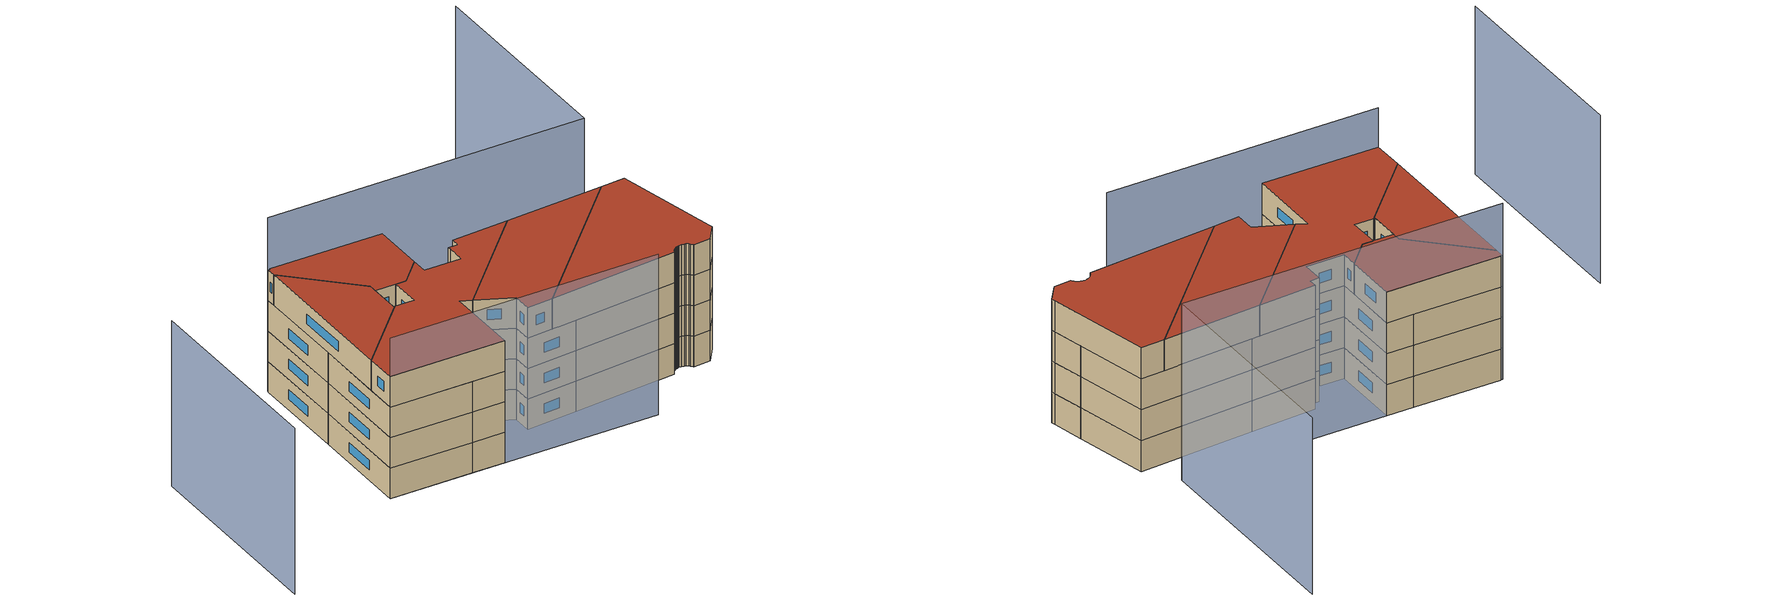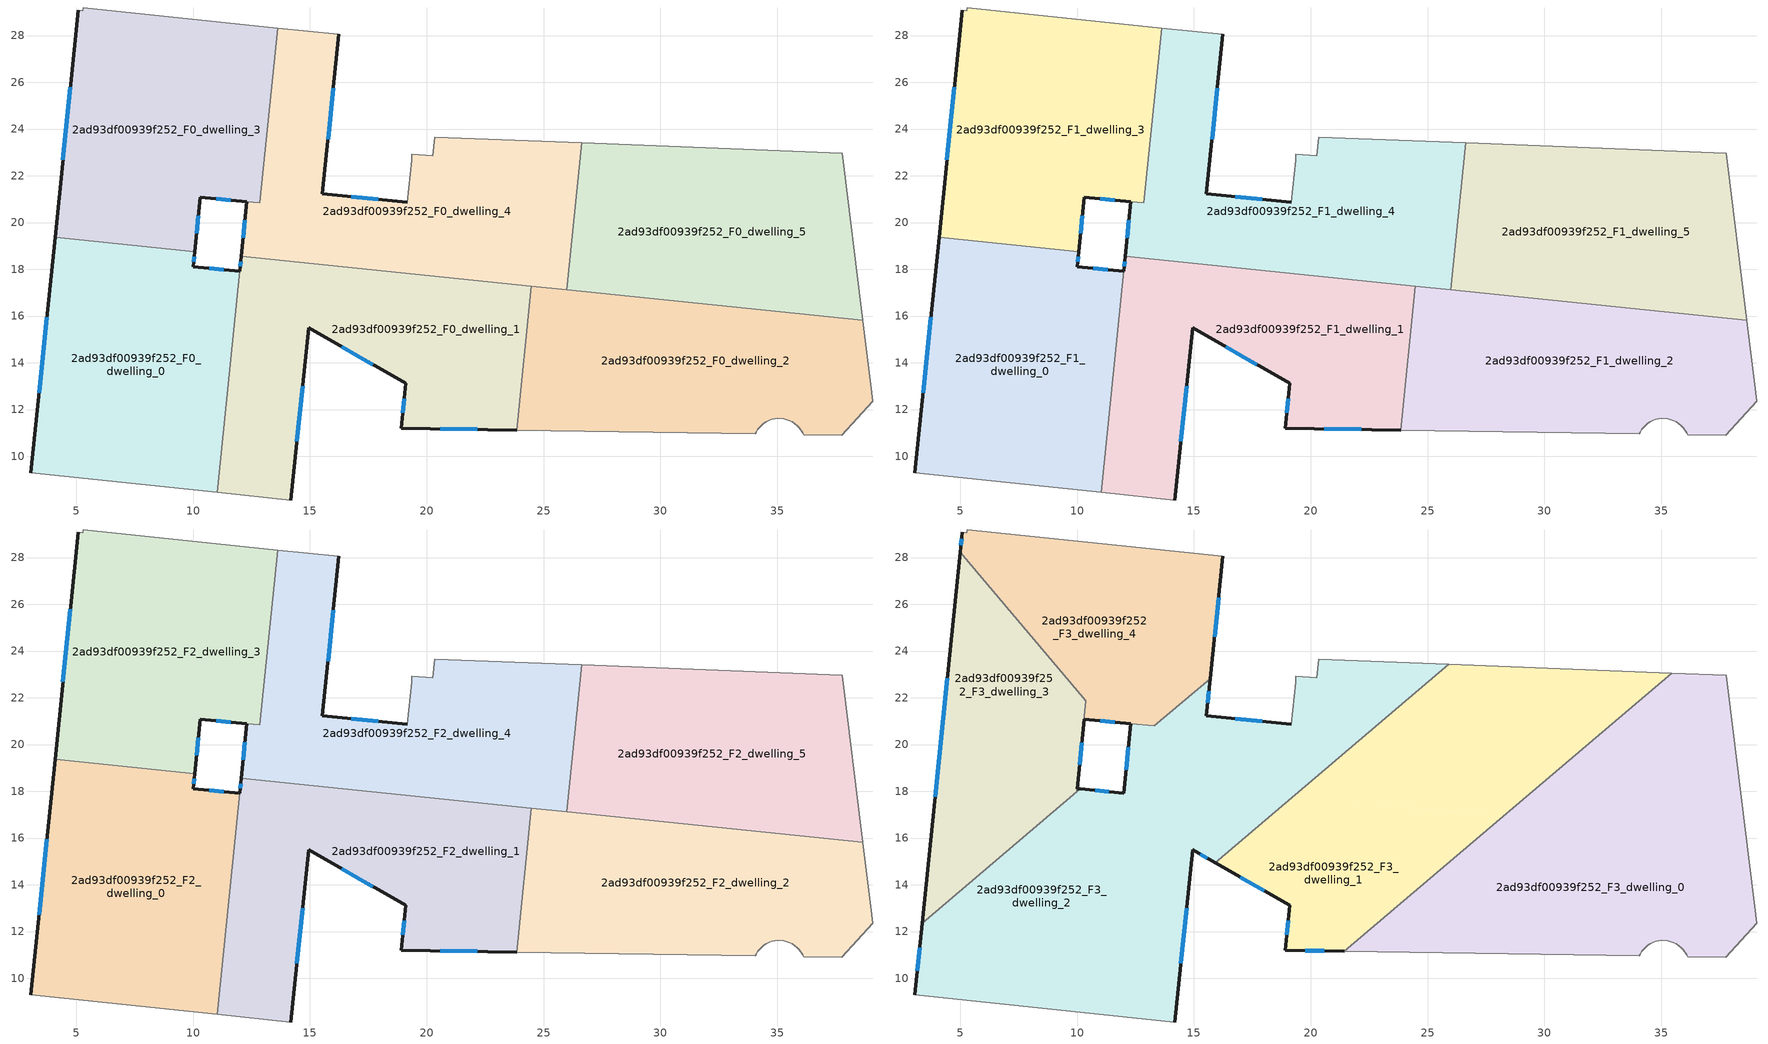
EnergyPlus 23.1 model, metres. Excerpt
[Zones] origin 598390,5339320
2ad93df00939f252_F0_dwelling_0
 floor ground (EU_floor_Construction): 12.06,18.55 11.03,8.46 3.06,9.29 4.1,19.37 10.07,18.75 10.01,18.12 11.99,17.91 z0
 wall outside (EU_wall_Construction): 12.06,18.55 11.99,17.91 10.01,18.12 10.07,18.75 / 4.1,19.37 3.06,9.29 z0:3
 wall to 2ad93df00939f252_F0_dwelling_1 (EU_wall_Construction): 11.03,8.46 12.07,18.55 z0:3
 wall adiabatic (EU_wall_Construction): 3.06,9.29 11.03,8.46 z0:3
 wall to 2ad93df00939f252_F0_dwelling_3 (EU_wall_Construction): 10.07,18.75 4.1,19.37 z0:3
 window (EU_Window_Construction): 10.03,18.33 10.05,18.54 / 11.32,17.98 10.69,18.05 / 12.04,18.33 12.02,18.13 / 3.75,15.94 3.41,12.72 z1.02:1.98
2ad93df00939f252_F0_dwelling_1
 floor ground (EU_floor_Construction): 24.48,17.27 23.84,11.12 18.9,11.2 19.1,13.12 14.95,15.49 14.18,8.13 11.03,8.46 12.07,18.55 z0
 wall outside (EU_wall_Construction): 14.18,8.13 14.95,15.49 19.1,13.12 18.9,11.2 23.84,11.12 z0:3
 wall adiabatic (EU_wall_Construction): 11.03,8.46 14.18,8.13 z0:3
 wall to 2ad93df00939f252_F0_dwelling_2 (EU_wall_Construction): 23.84,11.12 24.48,17.27 z0:3
 wall to 2ad93df00939f252_F0_dwelling_4 (EU_wall_Construction): 24.48,17.27 12.07,18.55 z0:3
 window (EU_Window_Construction): 14.44,10.64 14.69,12.99 / 20.58,11.17 22.16,11.15 / 19.03,12.46 18.97,11.85 / 16.36,14.68 17.68,13.92 z1.02:1.98
2ad93df00939f252_F0_dwelling_2
 floor ground (EU_floor_Construction): 38.65,15.81 39.03,12.72 39.08,12.35 37.75,10.89 36.12,10.92 36.08,11.01 35.94,11.23 35.84,11.32 35.64,11.47 35.52,11.53 35.28,11.61 35.02,11.62 34.9,11.61 34.77,11.58 34.65,11.54 34.53,11.48 34.42,11.41 34.32,11.33 34.24,11.24 34.16,11.15 34.09,11.04 34.05,10.96 23.84,11.12 24.48,17.27 z0
 wall adiabatic (EU_wall_Construction): 23.84,11.12 34.05,10.96 34.09,11.04 34.16,11.15 34.24,11.24 34.32,11.33 34.42,11.41 34.53,11.48 34.65,11.54 34.77,11.58 34.9,11.61 35.02,11.62 35.28,11.61 35.52,11.53 35.64,11.47 35.84,11.32 35.94,11.23 36.08,11.01 36.12,10.92 37.75,10.89 39.08,12.35 39.03,12.72 38.65,15.81 25.98,17.12 z0:3
 wall to 2ad93df00939f252_F0_dwelling_4 (EU_wall_Construction): 25.98,17.12 24.48,17.27 z0:3
2ad93df00939f252_F0_dwelling_3
 floor ground (EU_floor_Construction): 13.63,28.32 12.86,20.84 10.31,21.09 10.07,18.75 4.1,19.37 5.09,29.09 5.27,29.07 5.3,29.18 z0
 wall outside (EU_wall_Construction): 10.07,18.75 10.31,21.09 12.3,20.9 / 5.09,29.09 4.1,19.37 z0:3
 wall adiabatic (EU_wall_Construction): 13.63,28.32 5.3,29.18 5.27,29.07 5.09,29.09 z0:3
 wall to 2ad93df00939f252_F0_dwelling_4 (EU_wall_Construction): 12.3,20.9 12.86,20.84 13.63,28.32 z0:3
 window (EU_Window_Construction): 10.99,21.02 11.62,20.96 / 10.15,19.55 10.23,20.3 / 4.75,25.78 4.44,22.68 z1.02:1.98
2ad93df00939f252_F0_dwelling_4
 floor ground (EU_floor_Construction): 26.63,23.41 25.98,17.12 12.06,18.55 12.3,20.9 12.86,20.84 13.63,28.32 16.24,28.05 15.54,21.24 19.16,20.87 19.35,22.66 19.35,22.93 20.26,22.86 20.33,23.66 z0
 wall outside (EU_wall_Construction): 19.16,20.87 15.54,21.24 16.24,28.05 / 12.3,20.9 12.06,18.55 z0:3
 wall adiabatic (EU_wall_Construction): 16.24,28.05 13.63,28.32 / 26.63,23.41 20.33,23.66 20.26,22.86 19.35,22.93 19.35,22.66 19.16,20.87 z0:3
 wall to 2ad93df00939f252_F0_dwelling_5 (EU_wall_Construction): 25.98,17.12 26.63,23.41 z0:3
 window (EU_Window_Construction): 15.78,23.56 16,25.74 / 17.93,20.99 16.77,21.11 / 12.22,20.1 12.14,19.35 z1.02:1.98
2ad93df00939f252_F0_dwelling_5
 floor ground (EU_floor_Construction): 37.79,22.96 38.65,15.81 25.98,17.12 26.63,23.41 z0
 wall adiabatic (EU_wall_Construction): 25.98,17.12 38.65,15.81 37.79,22.96 26.63,23.41 z0:3
2ad93df00939f252_F1_dwelling_0
 floor to 2ad93df00939f252_F0_dwelling_0 (EU_floor_Construction): 12.07,18.55 11.03,8.46 3.06,9.29 4.1,19.37 10.07,18.75 10.01,18.12 11.99,17.91 z3
 wall outside (EU_wall_Construction): 12.06,18.55 11.99,17.91 10.01,18.12 10.07,18.75 / 4.1,19.37 3.06,9.29 z3:6
 wall to 2ad93df00939f252_F1_dwelling_1 (EU_wall_Construction): 11.03,8.46 12.07,18.55 z3:6
 wall adiabatic (EU_wall_Construction): 3.06,9.29 11.03,8.46 z3:6
 wall to 2ad93df00939f252_F1_dwelling_3 (EU_wall_Construction): 10.07,18.75 4.1,19.37 z3:6
 window (EU_Window_Construction): 10.03,18.33 10.05,18.54 / 11.32,17.98 10.69,18.05 / 12.04,18.33 12.02,18.13 / 3.75,15.94 3.41,12.72 z4.02:4.98
2ad93df00939f252_F1_dwelling_1
 floor to 2ad93df00939f252_F0_dwelling_1 (EU_floor_Construction): 24.48,17.27 23.84,11.12 18.9,11.2 19.1,13.12 14.95,15.49 14.18,8.13 11.03,8.46 12.07,18.55 z3
 wall outside (EU_wall_Construction): 14.18,8.13 14.95,15.49 19.1,13.12 18.9,11.2 23.84,11.12 z3:6
 wall adiabatic (EU_wall_Construction): 11.03,8.46 14.18,8.13 z3:6
 wall to 2ad93df00939f252_F1_dwelling_2 (EU_wall_Construction): 23.84,11.12 24.48,17.27 z3:6
 wall to 2ad93df00939f252_F1_dwelling_4 (EU_wall_Construction): 24.48,17.27 12.07,18.55 z3:6
 window (EU_Window_Construction): 14.44,10.64 14.69,12.99 / 20.58,11.17 22.16,11.15 / 19.03,12.46 18.97,11.85 / 16.36,14.68 17.68,13.92 z4.02:4.98
2ad93df00939f252_F1_dwelling_2
 floor to 2ad93df00939f252_F0_dwelling_2 (EU_floor_Construction): 38.65,15.81 39.03,12.72 39.08,12.35 37.75,10.89 36.12,10.92 36.08,11.01 35.94,11.23 35.84,11.32 35.64,11.47 35.52,11.53 35.28,11.61 35.02,11.62 34.9,11.61 34.77,11.58 34.65,11.54 34.53,11.48 34.42,11.41 34.32,11.33 34.24,11.24 34.16,11.15 34.09,11.04 34.05,10.96 23.84,11.12 24.48,17.27 z3
 wall adiabatic (EU_wall_Construction): 23.84,11.12 34.05,10.96 34.09,11.04 34.16,11.15 34.24,11.24 34.32,11.33 34.42,11.41 34.53,11.48 34.65,11.54 34.77,11.58 34.9,11.61 35.02,11.62 35.28,11.61 35.52,11.53 35.64,11.47 35.84,11.32 35.94,11.23 36.08,11.01 36.12,10.92 37.75,10.89 39.08,12.35 39.03,12.72 38.65,15.81 25.98,17.12 z3:6
 wall to 2ad93df00939f252_F1_dwelling_4 (EU_wall_Construction): 25.98,17.12 24.48,17.27 z3:6
2ad93df00939f252_F1_dwelling_3
 floor to 2ad93df00939f252_F0_dwelling_3 (EU_floor_Construction): 13.63,28.32 12.86,20.84 10.31,21.09 10.07,18.75 4.1,19.37 5.09,29.09 5.27,29.07 5.3,29.18 z3
 wall outside (EU_wall_Construction): 10.07,18.75 10.31,21.09 12.3,20.9 / 5.09,29.09 4.1,19.37 z3:6
 wall adiabatic (EU_wall_Construction): 13.63,28.32 5.3,29.18 5.27,29.07 5.09,29.09 z3:6
 wall to 2ad93df00939f252_F1_dwelling_4 (EU_wall_Construction): 12.3,20.9 12.86,20.84 13.63,28.32 z3:6
 window (EU_Window_Construction): 10.99,21.02 11.62,20.96 / 10.15,19.55 10.23,20.3 / 4.75,25.78 4.44,22.68 z4.02:4.98
2ad93df00939f252_F1_dwelling_4
 floor to 2ad93df00939f252_F0_dwelling_4 (EU_floor_Construction): 26.63,23.41 25.98,17.12 12.06,18.55 12.3,20.9 12.86,20.84 13.63,28.32 16.24,28.05 15.54,21.24 19.16,20.87 19.35,22.66 19.35,22.93 20.26,22.86 20.33,23.66 z3
 wall outside (EU_wall_Construction): 19.16,20.87 15.54,21.24 16.24,28.05 / 12.3,20.9 12.06,18.55 z3:6
 wall adiabatic (EU_wall_Construction): 16.24,28.05 13.63,28.32 / 26.63,23.41 20.33,23.66 20.26,22.86 19.35,22.93 19.35,22.66 19.16,20.87 z3:6
 wall to 2ad93df00939f252_F1_dwelling_5 (EU_wall_Construction): 25.98,17.12 26.63,23.41 z3:6
 window (EU_Window_Construction): 15.78,23.56 16,25.74 / 17.93,20.99 16.77,21.11 / 12.22,20.1 12.14,19.35 z4.02:4.98
2ad93df00939f252_F1_dwelling_5
 floor to 2ad93df00939f252_F0_dwelling_5 (EU_floor_Construction): 37.79,22.96 38.65,15.81 25.98,17.12 26.63,23.41 z3
 wall adiabatic (EU_wall_Construction): 25.98,17.12 38.65,15.81 37.79,22.96 26.63,23.41 z3:6
2ad93df00939f252_F2_dwelling_0
 floor to 2ad93df00939f252_F1_dwelling_0 (EU_floor_Construction): 12.07,18.55 11.03,8.46 3.06,9.29 4.1,19.37 10.07,18.75 10.01,18.12 11.99,17.91 z6
 wall outside (EU_wall_Construction): 12.06,18.55 11.99,17.91 10.01,18.12 10.07,18.75 / 4.1,19.37 3.06,9.29 z6:9
 wall to 2ad93df00939f252_F2_dwelling_1 (EU_wall_Construction): 11.03,8.46 12.07,18.55 z6:9
 wall adiabatic (EU_wall_Construction): 3.06,9.29 11.03,8.46 z6:9
 wall to 2ad93df00939f252_F2_dwelling_3 (EU_wall_Construction): 10.07,18.75 4.1,19.37 z6:9
 window (EU_Window_Construction): 10.03,18.33 10.05,18.54 / 11.32,17.98 10.69,18.05 / 12.04,18.33 12.02,18.13 / 3.75,15.94 3.41,12.72 z7.02:7.98
2ad93df00939f252_F2_dwelling_1
 floor to 2ad93df00939f252_F1_dwelling_1 (EU_floor_Construction): 24.48,17.27 23.84,11.12 18.9,11.2 19.1,13.12 14.95,15.49 14.18,8.13 11.03,8.46 12.07,18.55 z6
 wall outside (EU_wall_Construction): 14.18,8.13 14.95,15.49 19.1,13.12 18.9,11.2 23.84,11.12 z6:9
 wall adiabatic (EU_wall_Construction): 11.03,8.46 14.18,8.13 z6:9
 wall to 2ad93df00939f252_F2_dwelling_2 (EU_wall_Construction): 23.84,11.12 24.48,17.27 z6:9
 wall to 2ad93df00939f252_F2_dwelling_4 (EU_wall_Construction): 24.48,17.27 12.07,18.55 z6:9
 window (EU_Window_Construction): 14.44,10.64 14.69,12.99 / 20.58,11.17 22.16,11.15 / 19.03,12.46 18.97,11.85 / 16.36,14.68 17.68,13.92 z7.02:7.98
2ad93df00939f252_F2_dwelling_2
 floor to 2ad93df00939f252_F1_dwelling_2 (EU_floor_Construction): 38.65,15.81 39.03,12.72 39.08,12.35 37.75,10.89 36.12,10.92 36.08,11.01 35.94,11.23 35.84,11.32 35.64,11.47 35.52,11.53 35.28,11.61 35.02,11.62 34.9,11.61 34.77,11.58 34.65,11.54 34.53,11.48 34.42,11.41 34.32,11.33 34.24,11.24 34.16,11.15 34.09,11.04 34.05,10.96 23.84,11.12 24.48,17.27 z6
 wall adiabatic (EU_wall_Construction): 23.84,11.12 34.05,10.96 34.09,11.04 34.16,11.15 34.24,11.24 34.32,11.33 34.42,11.41 34.53,11.48 34.65,11.54 34.77,11.58 34.9,11.61 35.02,11.62 35.28,11.61 35.52,11.53 35.64,11.47 35.84,11.32 35.94,11.23 36.08,11.01 36.12,10.92 37.75,10.89 39.08,12.35 39.03,12.72 38.65,15.81 25.98,17.12 z6:9
 wall to 2ad93df00939f252_F2_dwelling_4 (EU_wall_Construction): 25.98,17.12 24.48,17.27 z6:9
2ad93df00939f252_F2_dwelling_3
 floor to 2ad93df00939f252_F1_dwelling_3 (EU_floor_Construction): 13.63,28.32 12.86,20.84 10.31,21.09 10.07,18.75 4.1,19.37 5.09,29.09 5.27,29.07 5.3,29.18 z6
 wall outside (EU_wall_Construction): 10.07,18.75 10.31,21.09 12.3,20.9 / 5.09,29.09 4.1,19.37 z6:9
 wall adiabatic (EU_wall_Construction): 13.63,28.32 5.3,29.18 5.27,29.07 5.09,29.09 z6:9
 wall to 2ad93df00939f252_F2_dwelling_4 (EU_wall_Construction): 12.3,20.9 12.86,20.84 13.63,28.32 z6:9
 window (EU_Window_Construction): 10.99,21.02 11.62,20.96 / 10.15,19.55 10.23,20.3 / 4.75,25.78 4.44,22.68 z7.02:7.98
2ad93df00939f252_F2_dwelling_4
 floor to 2ad93df00939f252_F1_dwelling_4 (EU_floor_Construction): 26.63,23.41 25.98,17.12 12.06,18.55 12.3,20.9 12.86,20.84 13.63,28.32 16.24,28.05 15.54,21.24 19.16,20.87 19.35,22.66 19.35,22.93 20.26,22.86 20.33,23.66 z6
 wall outside (EU_wall_Construction): 19.16,20.87 15.54,21.24 16.24,28.05 / 12.3,20.9 12.06,18.55 z6:9
 wall adiabatic (EU_wall_Construction): 16.24,28.05 13.63,28.32 / 26.63,23.41 20.33,23.66 20.26,22.86 19.35,22.93 19.35,22.66 19.16,20.87 z6:9
 wall to 2ad93df00939f252_F2_dwelling_5 (EU_wall_Construction): 25.98,17.12 26.63,23.41 z6:9
 window (EU_Window_Construction): 15.78,23.56 16,25.74 / 17.93,20.99 16.77,21.11 / 12.22,20.1 12.14,19.35 z7.02:7.98
2ad93df00939f252_F2_dwelling_5
 floor to 2ad93df00939f252_F1_dwelling_5 (EU_floor_Construction): 37.79,22.96 38.65,15.81 25.98,17.12 26.63,23.41 z6
 wall adiabatic (EU_wall_Construction): 25.98,17.12 38.65,15.81 37.79,22.96 26.63,23.41 z6:9
2ad93df00939f252_F3_dwelling_0
 floor to 2ad93df00939f252_F2_dwelling_2 (EU_floor_Construction): 38.65,15.81 39.03,12.72 39.08,12.35 37.75,10.89 36.12,10.92 36.08,11.01 35.94,11.23 35.84,11.32 35.64,11.47 35.52,11.53 35.28,11.61 35.02,11.62 34.9,11.61 34.77,11.58 34.65,11.54 34.53,11.48 34.42,11.41 34.32,11.33 34.24,11.24 34.16,11.15 34.09,11.04 34.05,10.96 23.84,11.12 24.08,13.4 28.19,16.89 z9
 floor to 2ad93df00939f252_F2_dwelling_5 (EU_floor_Construction): 37.79,22.96 38.65,15.81 28.19,16.89 35.45,23.06 z9
 floor to 2ad93df00939f252_F2_dwelling_1 (EU_floor_Construction): 24.08,13.4 23.84,11.12 21.44,11.16 z9
 wall adiabatic (EU_wall_Construction): 21.44,11.16 34.05,10.96 34.09,11.04 34.16,11.15 34.24,11.24 34.32,11.33 34.42,11.41 34.53,11.48 34.65,11.54 34.77,11.58 34.9,11.61 35.02,11.62 35.28,11.61 35.52,11.53 35.64,11.47 35.84,11.32 35.94,11.23 36.08,11.01 36.12,10.92 37.75,10.89 39.08,12.35 39.03,12.72 37.79,22.96 35.45,23.06 z9:12
 wall to 2ad93df00939f252_F3_dwelling_1 (EU_wall_Construction): 35.45,23.06 21.44,11.16 z9:12
 roof outside (EU_roof_Construction): 37.75,10.89 39.08,12.35 39.03,12.72 37.79,22.96 35.45,23.06 21.44,11.16 34.05,10.96 34.09,11.04 34.16,11.15 34.24,11.24 34.32,11.33 34.42,11.41 34.53,11.48 34.65,11.54 34.77,11.58 34.9,11.61 35.02,11.62 35.28,11.61 35.52,11.53 35.64,11.47 35.84,11.32 35.94,11.23 36.08,11.01 36.12,10.92 z12
2ad93df00939f252_F3_dwelling_1
 floor to 2ad93df00939f252_F2_dwelling_1 (EU_floor_Construction): 24.48,17.27 24.08,13.4 21.44,11.16 18.9,11.2 19.1,13.12 15.9,14.94 19.28,17.81 z9
 floor to 2ad93df00939f252_F2_dwelling_2 (EU_floor_Construction): 28.19,16.89 24.08,13.4 24.48,17.27 z9
 floor to 2ad93df00939f252_F2_dwelling_5 (EU_floor_Construction): 35.45,23.06 28.19,16.89 25.98,17.12 26.63,23.41 z9
 floor to 2ad93df00939f252_F2_dwelling_4 (EU_floor_Construction): 26.63,23.41 25.98,17.12 19.28,17.81 25.91,23.44 z9
 wall outside (EU_wall_Construction): 15.9,14.94 19.1,13.12 18.9,11.2 21.44,11.16 z9:12
 wall to 2ad93df00939f252_F3_dwelling_2 (EU_wall_Construction): 25.91,23.44 15.9,14.94 z9:12
 wall adiabatic (EU_wall_Construction): 35.45,23.06 25.91,23.44 z9:12
 window (EU_Window_Construction): 16.99,14.32 18.01,13.74 / 19.76,11.19 20.57,11.17 / 19.03,12.46 18.97,11.85 z10.02:10.98
 roof outside (EU_roof_Construction): 35.45,23.06 25.91,23.44 15.9,14.94 19.1,13.12 18.9,11.2 21.44,11.16 z12
2ad93df00939f252_F3_dwelling_2
 floor to 2ad93df00939f252_F2_dwelling_0 (EU_floor_Construction): 12.07,18.55 11.03,8.46 3.06,9.29 3.38,12.36 10.14,18.1 11.99,17.91 z9
 floor to 2ad93df00939f252_F2_dwelling_4 (EU_floor_Construction): 25.91,23.44 19.28,17.81 12.06,18.55 12.3,20.9 13.31,20.8 15.7,22.82 15.54,21.24 19.16,20.87 19.35,22.66 19.35,22.93 20.26,22.86 20.33,23.66 z9
 floor to 2ad93df00939f252_F2_dwelling_1 (EU_floor_Construction): 19.28,17.81 15.9,14.94 14.95,15.49 14.18,8.13 11.03,8.46 12.07,18.55 z9
 wall outside (EU_wall_Construction): 12.3,20.9 11.99,17.91 10.14,18.1 / 19.16,20.87 15.54,21.24 15.7,22.82 / 14.18,8.13 14.95,15.49 15.9,14.94 / 3.38,12.36 3.06,9.29 z9:12
 wall to 2ad93df00939f252_F3_dwelling_4 (EU_wall_Construction): 15.7,22.82 13.31,20.8 12.3,20.9 / 10.14,18.1 9.99,17.98 z9:12
 wall adiabatic (EU_wall_Construction): 25.91,23.44 20.33,23.66 20.26,22.86 19.35,22.93 19.35,22.66 19.16,20.87 / 3.06,9.29 14.18,8.13 z9:12
 wall to 2ad93df00939f252_F3_dwelling_3 (EU_wall_Construction): 9.99,17.98 3.38,12.36 z9:12
 window (EU_Window_Construction): 12.2,19.88 12.1,18.93 / 15.59,21.78 15.64,22.28 / 17.93,20.99 16.77,21.11 / 15.27,15.31 15.58,15.13 / 14.44,10.64 14.69,12.99 / 3.27,11.32 3.17,10.33 / 11.36,17.98 10.77,18.04 z10.02:10.98
 roof outside (EU_roof_Construction): 14.18,8.13 14.95,15.49 15.9,14.94 25.91,23.44 20.33,23.66 20.26,22.86 19.35,22.93 19.35,22.66 19.16,20.87 15.54,21.24 15.7,22.82 13.31,20.8 12.3,20.9 11.99,17.91 10.14,18.1 3.38,12.36 3.06,9.29 z12
2ad93df00939f252_F3_dwelling_3
 floor to 2ad93df00939f252_F2_dwelling_3 (EU_floor_Construction): 5.01,28.22 10.38,21.88 10.07,18.76 4.1,19.37 z9
 floor to 2ad93df00939f252_F2_dwelling_0 (EU_floor_Construction): 10.07,18.76 9.99,17.98 3.38,12.36 4.1,19.37 z9
 wall outside (EU_wall_Construction): 5.01,28.22 3.38,12.36 z9:12
 wall to 2ad93df00939f252_F3_dwelling_4 (EU_wall_Construction): 9.99,17.98 10.38,21.88 5.01,28.22 z9:12
 window (EU_Window_Construction): 4.45,22.83 3.93,17.76 z10.02:10.98
 roof outside (EU_roof_Construction): 9.99,17.98 10.38,21.88 5.01,28.22 3.38,12.36 z12
2ad93df00939f252_F3_dwelling_4
 floor to 2ad93df00939f252_F2_dwelling_3 (EU_floor_Construction): 13.63,28.32 12.86,20.84 10.31,21.09 10.07,18.76 10.38,21.88 5.01,28.22 5.09,29.09 5.27,29.07 5.3,29.18 z9
 floor to 2ad93df00939f252_F2_dwelling_4 (EU_floor_Construction): 16.24,28.05 15.7,22.82 13.31,20.8 12.86,20.84 13.63,28.32 z9
 floor to 2ad93df00939f252_F2_dwelling_0 (EU_floor_Construction): 10.07,18.76 10.01,18.12 10.14,18.1 9.99,17.98 z9
 wall outside (EU_wall_Construction): 5.09,29.09 5.01,28.22 / 15.7,22.82 16.24,28.05 / 10.01,18.12 10.31,21.09 12.3,20.9 / 10.01,18.12 10.14,18.1 z9:12
 wall adiabatic (EU_wall_Construction): 16.24,28.05 5.3,29.18 5.27,29.07 5.09,29.09 z9:12
 window (EU_Window_Construction): 5.06,28.8 5.04,28.52 / 15.88,24.6 16.06,26.27 / 10.99,21.02 11.62,20.96 / 10.11,19.13 10.21,20.08 z10.02:10.98
 roof outside (EU_roof_Construction): 13.31,20.8 15.7,22.82 16.24,28.05 5.3,29.18 5.27,29.07 5.09,29.09 5.01,28.22 10.38,21.88 9.99,17.98 10.14,18.1 10.01,18.12 10.31,21.09 z12
shading: 3.06,9.29 29.12,6.59 z0:15.8; 38.05,46.9 35.9,26.03 / 35.9,26.03 5.12,29.2 z0:17.1; -10.43,21.87 -12.49,1.84 z0:16.3
[Building]
EU S2 Campaign: North Axis=0; Terrain=City; Solar Distribution=FullExterior
[Site:Location]
Vienna: Latitude=48; Longitude=16.5; Time Zone=1; Elevation=183
[SizingPeriod:WeatherFileDays]
AnnualSizingPeriod: Begin Month=1; Begin Day of Month=1; End Month=12; End Day of Month=31; Day of Week for Start Day=Monday; Use Weather File Daylight Saving Period=No; Use Weather File Rain and Snow Indicators=No
[MATERIAL]
EU_InternalMass_Material: Roughness=MediumRough; Thickness=0.1; Conductivity=1; Density=1800; Specific Heat=900; Thermal Absorptance=0.9; Solar Absorptance=0.7; Visible Absorptance=0.7
[MATERIAL:NOMASS] Roughness=MediumRough; Thermal Absorptance=0.9; Solar Absorptance=0.7; Visible Absorptance=0.7
Name | Thermal Resistance
EU_wall_NoMass | 0.942466
EU_roof_NoMass | 0.551687
EU_floor_NoMass | 0.66527
[WINDOWMATERIAL:SIMPLEGLAZINGSYSTEM]
EU_Window_SimpleGlazing: UFactor=2.03367; Solar Heat Gain Coefficient=0.65; Visible Transmittance=0.65
[CONSTRUCTION]
EU_wall_Construction: EU_wall_NoMass
EU_roof_Construction: EU_roof_NoMass
EU_floor_Construction: EU_floor_NoMass
EU_Window_Construction: EU_Window_SimpleGlazing
EU_InternalMass_Construction: EU_InternalMass_Material
[ZONE] Type=1; Multiplier=1; Ceiling Height=autocalculate; Floor Area=autocalculate; Part of Total Floor Area=Yes
Name | Volume
2ad93df00939f252_F0_dwelling_0 | 239.769
2ad93df00939f252_F1_dwelling_0; 2ad93df00939f252_F2_dwelling_0 | 239.892
2ad93df00939f252_F3_dwelling_0 | 359.834
2ad93df00939f252_F0_dwelling_1; 2ad93df00939f252_F1_dwelling_1; 2ad93df00939f252_F2_dwelling_1 | 239.913
2ad93df00939f252_F3_dwelling_1 | 309.834
2ad93df00939f252_F0_dwelling_2; 2ad93df00939f252_F1_dwelling_2; 2ad93df00939f252_F2_dwelling_2 | 239.877
2ad93df00939f252_F3_dwelling_2 | 411.444
2ad93df00939f252_F0_dwelling_3; 2ad93df00939f252_F1_dwelling_3; 2ad93df00939f252_F2_dwelling_3 | 235.909
2ad93df00939f252_F3_dwelling_3 | 178.841
2ad93df00939f252_F0_dwelling_4; 2ad93df00939f252_F1_dwelling_4; 2ad93df00939f252_F2_dwelling_4 | 243.869
2ad93df00939f252_F3_dwelling_4 | 179.369
2ad93df00939f252_F0_dwelling_5; 2ad93df00939f252_F1_dwelling_5; 2ad93df00939f252_F2_dwelling_5 | 239.886
[INTERNALMASS] Construction=EU_InternalMass_Construction
Name | Zone or ZoneList | Surface Area
2ad93df00939f252_F0_dwelling_0_EU_InternalMass | 2ad93df00939f252_F0_dwelling_0 | 79.9639
2ad93df00939f252_F0_dwelling_1_EU_InternalMass | 2ad93df00939f252_F0_dwelling_1 | 79.9708
2ad93df00939f252_F0_dwelling_2_EU_InternalMass | 2ad93df00939f252_F0_dwelling_2 | 79.9595
2ad93df00939f252_F0_dwelling_3_EU_InternalMass | 2ad93df00939f252_F0_dwelling_3 | 78.6335
2ad93df00939f252_F0_dwelling_4_EU_InternalMass | 2ad93df00939f252_F0_dwelling_4 | 81.2917
2ad93df00939f252_F0_dwelling_5_EU_InternalMass | 2ad93df00939f252_F0_dwelling_5 | 79.9621
2ad93df00939f252_F1_dwelling_0_EU_InternalMass | 2ad93df00939f252_F1_dwelling_0 | 79.9639
2ad93df00939f252_F1_dwelling_1_EU_InternalMass | 2ad93df00939f252_F1_dwelling_1 | 79.9708
2ad93df00939f252_F1_dwelling_2_EU_InternalMass | 2ad93df00939f252_F1_dwelling_2 | 79.9595
2ad93df00939f252_F1_dwelling_3_EU_InternalMass | 2ad93df00939f252_F1_dwelling_3 | 78.6335
2ad93df00939f252_F1_dwelling_4_EU_InternalMass | 2ad93df00939f252_F1_dwelling_4 | 81.2917
2ad93df00939f252_F1_dwelling_5_EU_InternalMass | 2ad93df00939f252_F1_dwelling_5 | 79.9621
2ad93df00939f252_F2_dwelling_0_EU_InternalMass | 2ad93df00939f252_F2_dwelling_0 | 79.9639
2ad93df00939f252_F2_dwelling_1_EU_InternalMass | 2ad93df00939f252_F2_dwelling_1 | 79.9708
2ad93df00939f252_F2_dwelling_2_EU_InternalMass | 2ad93df00939f252_F2_dwelling_2 | 79.9595
2ad93df00939f252_F2_dwelling_3_EU_InternalMass | 2ad93df00939f252_F2_dwelling_3 | 78.6335
2ad93df00939f252_F2_dwelling_4_EU_InternalMass | 2ad93df00939f252_F2_dwelling_4 | 81.2917
2ad93df00939f252_F2_dwelling_5_EU_InternalMass | 2ad93df00939f252_F2_dwelling_5 | 79.9621
2ad93df00939f252_F3_dwelling_0_EU_InternalMass | 2ad93df00939f252_F3_dwelling_0 | 119.946
2ad93df00939f252_F3_dwelling_1_EU_InternalMass | 2ad93df00939f252_F3_dwelling_1 | 103.278
2ad93df00939f252_F3_dwelling_2_EU_InternalMass | 2ad93df00939f252_F3_dwelling_2 | 137.145
2ad93df00939f252_F3_dwelling_3_EU_InternalMass | 2ad93df00939f252_F3_dwelling_3 | 59.6131
2ad93df00939f252_F3_dwelling_4_EU_InternalMass | 2ad93df00939f252_F3_dwelling_4 | 59.7947
[OTHEREQUIPMENT] Fuel Type=Electricity; Design Level Calculation Method=Watts/Area; Power per Zone Floor Area=1; Fraction Latent=0; Fraction Radiant=0; Fraction Lost=0; Carbon Dioxide Generation Rate=0; EndUse Subcategory=EU_Step8_InternalGains
Name | Zone or ZoneList or Space or SpaceList | Schedule
EU_Step8_InternalGain_2ad93df00939f252_F0_dwelling_0_f000 | 2ad93df00939f252_F0_dwelling_0 | EU_Step8_GainSchedule_2ad93df00939f252_F0_dwelling_0_f000
EU_Step8_InternalGain_2ad93df00939f252_F0_dwelling_1_f000 | 2ad93df00939f252_F0_dwelling_1 | EU_Step8_GainSchedule_2ad93df00939f252_F0_dwelling_1_f000
EU_Step8_InternalGain_2ad93df00939f252_F0_dwelling_2_f000 | 2ad93df00939f252_F0_dwelling_2 | EU_Step8_GainSchedule_2ad93df00939f252_F0_dwelling_2_f000
EU_Step8_InternalGain_2ad93df00939f252_F0_dwelling_3_f000 | 2ad93df00939f252_F0_dwelling_3 | EU_Step8_GainSchedule_2ad93df00939f252_F0_dwelling_3_f000
EU_Step8_InternalGain_2ad93df00939f252_F0_dwelling_4_f000 | 2ad93df00939f252_F0_dwelling_4 | EU_Step8_GainSchedule_2ad93df00939f252_F0_dwelling_4_f000
EU_Step8_InternalGain_2ad93df00939f252_F0_dwelling_5_f000 | 2ad93df00939f252_F0_dwelling_5 | EU_Step8_GainSchedule_2ad93df00939f252_F0_dwelling_5_f000
EU_Step8_InternalGain_2ad93df00939f252_F1_dwelling_0_f000 | 2ad93df00939f252_F1_dwelling_0 | EU_Step8_GainSchedule_2ad93df00939f252_F1_dwelling_0_f000
EU_Step8_InternalGain_2ad93df00939f252_F1_dwelling_1_f000 | 2ad93df00939f252_F1_dwelling_1 | EU_Step8_GainSchedule_2ad93df00939f252_F1_dwelling_1_f000
EU_Step8_InternalGain_2ad93df00939f252_F1_dwelling_2_f000 | 2ad93df00939f252_F1_dwelling_2 | EU_Step8_GainSchedule_2ad93df00939f252_F1_dwelling_2_f000
EU_Step8_InternalGain_2ad93df00939f252_F1_dwelling_3_f000 | 2ad93df00939f252_F1_dwelling_3 | EU_Step8_GainSchedule_2ad93df00939f252_F1_dwelling_3_f000
EU_Step8_InternalGain_2ad93df00939f252_F1_dwelling_4_f000 | 2ad93df00939f252_F1_dwelling_4 | EU_Step8_GainSchedule_2ad93df00939f252_F1_dwelling_4_f000
EU_Step8_InternalGain_2ad93df00939f252_F1_dwelling_5_f000 | 2ad93df00939f252_F1_dwelling_5 | EU_Step8_GainSchedule_2ad93df00939f252_F1_dwelling_5_f000
EU_Step8_InternalGain_2ad93df00939f252_F2_dwelling_0_f000 | 2ad93df00939f252_F2_dwelling_0 | EU_Step8_GainSchedule_2ad93df00939f252_F2_dwelling_0_f000
EU_Step8_InternalGain_2ad93df00939f252_F2_dwelling_1_f000 | 2ad93df00939f252_F2_dwelling_1 | EU_Step8_GainSchedule_2ad93df00939f252_F2_dwelling_1_f000
EU_Step8_InternalGain_2ad93df00939f252_F2_dwelling_2_f000 | 2ad93df00939f252_F2_dwelling_2 | EU_Step8_GainSchedule_2ad93df00939f252_F2_dwelling_2_f000
EU_Step8_InternalGain_2ad93df00939f252_F2_dwelling_3_f000 | 2ad93df00939f252_F2_dwelling_3 | EU_Step8_GainSchedule_2ad93df00939f252_F2_dwelling_3_f000
EU_Step8_InternalGain_2ad93df00939f252_F2_dwelling_4_f000 | 2ad93df00939f252_F2_dwelling_4 | EU_Step8_GainSchedule_2ad93df00939f252_F2_dwelling_4_f000
EU_Step8_InternalGain_2ad93df00939f252_F2_dwelling_5_f000 | 2ad93df00939f252_F2_dwelling_5 | EU_Step8_GainSchedule_2ad93df00939f252_F2_dwelling_5_f000
EU_Step8_InternalGain_2ad93df00939f252_F3_dwelling_0_f000 | 2ad93df00939f252_F3_dwelling_0 | EU_Step8_GainSchedule_2ad93df00939f252_F3_dwelling_0_f000
EU_Step8_InternalGain_2ad93df00939f252_F3_dwelling_1_f000 | 2ad93df00939f252_F3_dwelling_1 | EU_Step8_GainSchedule_2ad93df00939f252_F3_dwelling_1_f000
EU_Step8_InternalGain_2ad93df00939f252_F3_dwelling_2_f000 | 2ad93df00939f252_F3_dwelling_2 | EU_Step8_GainSchedule_2ad93df00939f252_F3_dwelling_2_f000
EU_Step8_InternalGain_2ad93df00939f252_F3_dwelling_3_f000 | 2ad93df00939f252_F3_dwelling_3 | EU_Step8_GainSchedule_2ad93df00939f252_F3_dwelling_3_f000
EU_Step8_InternalGain_2ad93df00939f252_F3_dwelling_4_f000 | 2ad93df00939f252_F3_dwelling_4 | EU_Step8_GainSchedule_2ad93df00939f252_F3_dwelling_4_f000
[ZONEVENTILATION:DESIGNFLOWRATE] Schedule=EU_AlwaysOn; Design Flow Rate Calculation Method=AirChanges/Hour; Air Changes per Hour=0.530523; Ventilation Type=Natural; Fan Pressure Rise=0; Fan Total Efficiency=1; Constant Term Coefficient=1; Temperature Term Coefficient=0; Velocity Term Coefficient=0; Velocity Squared Term Coefficient=0; Minimum Indoor Temperature=-100; Maximum Indoor Temperature=100; Delta Temperature=-100; Minimum Outdoor Temperature=-100; Maximum Outdoor Temperature=100; Maximum Wind Speed=40
Name | Zone or ZoneList or Space or SpaceList
EU_ConstantAir_2ad93df00939f252_F0_dwelling_0 | 2ad93df00939f252_F0_dwelling_0
EU_ConstantAir_2ad93df00939f252_F0_dwelling_1 | 2ad93df00939f252_F0_dwelling_1
EU_ConstantAir_2ad93df00939f252_F0_dwelling_2 | 2ad93df00939f252_F0_dwelling_2
EU_ConstantAir_2ad93df00939f252_F0_dwelling_3 | 2ad93df00939f252_F0_dwelling_3
EU_ConstantAir_2ad93df00939f252_F0_dwelling_4 | 2ad93df00939f252_F0_dwelling_4
EU_ConstantAir_2ad93df00939f252_F0_dwelling_5 | 2ad93df00939f252_F0_dwelling_5
EU_ConstantAir_2ad93df00939f252_F1_dwelling_0 | 2ad93df00939f252_F1_dwelling_0
EU_ConstantAir_2ad93df00939f252_F1_dwelling_1 | 2ad93df00939f252_F1_dwelling_1
EU_ConstantAir_2ad93df00939f252_F1_dwelling_2 | 2ad93df00939f252_F1_dwelling_2
EU_ConstantAir_2ad93df00939f252_F1_dwelling_3 | 2ad93df00939f252_F1_dwelling_3
EU_ConstantAir_2ad93df00939f252_F1_dwelling_4 | 2ad93df00939f252_F1_dwelling_4
EU_ConstantAir_2ad93df00939f252_F1_dwelling_5 | 2ad93df00939f252_F1_dwelling_5
EU_ConstantAir_2ad93df00939f252_F2_dwelling_0 | 2ad93df00939f252_F2_dwelling_0
EU_ConstantAir_2ad93df00939f252_F2_dwelling_1 | 2ad93df00939f252_F2_dwelling_1
EU_ConstantAir_2ad93df00939f252_F2_dwelling_2 | 2ad93df00939f252_F2_dwelling_2
EU_ConstantAir_2ad93df00939f252_F2_dwelling_3 | 2ad93df00939f252_F2_dwelling_3
EU_ConstantAir_2ad93df00939f252_F2_dwelling_4 | 2ad93df00939f252_F2_dwelling_4
EU_ConstantAir_2ad93df00939f252_F2_dwelling_5 | 2ad93df00939f252_F2_dwelling_5
EU_ConstantAir_2ad93df00939f252_F3_dwelling_0 | 2ad93df00939f252_F3_dwelling_0
EU_ConstantAir_2ad93df00939f252_F3_dwelling_1 | 2ad93df00939f252_F3_dwelling_1
EU_ConstantAir_2ad93df00939f252_F3_dwelling_2 | 2ad93df00939f252_F3_dwelling_2
EU_ConstantAir_2ad93df00939f252_F3_dwelling_3 | 2ad93df00939f252_F3_dwelling_3
EU_ConstantAir_2ad93df00939f252_F3_dwelling_4 | 2ad93df00939f252_F3_dwelling_4
[HVACTEMPLATE:THERMOSTAT] Constant Heating Setpoint=20; Constant Cooling Setpoint=50
EU_HeatOnly_2ad93df00939f252_F0_dwelling_0; EU_HeatOnly_2ad93df00939f252_F0_dwelling_1; EU_HeatOnly_2ad93df00939f252_F0_dwelling_2; EU_HeatOnly_2ad93df00939f252_F0_dwelling_3; EU_HeatOnly_2ad93df00939f252_F0_dwelling_4; EU_HeatOnly_2ad93df00939f252_F0_dwelling_5; EU_HeatOnly_2ad93df00939f252_F1_dwelling_0; EU_HeatOnly_2ad93df00939f252_F1_dwelling_1; EU_HeatOnly_2ad93df00939f252_F1_dwelling_2; EU_HeatOnly_2ad93df00939f252_F1_dwelling_3; EU_HeatOnly_2ad93df00939f252_F1_dwelling_4; EU_HeatOnly_2ad93df00939f252_F1_dwelling_5; EU_HeatOnly_2ad93df00939f252_F2_dwelling_0; EU_HeatOnly_2ad93df00939f252_F2_dwelling_1; EU_HeatOnly_2ad93df00939f252_F2_dwelling_2; EU_HeatOnly_2ad93df00939f252_F2_dwelling_3; EU_HeatOnly_2ad93df00939f252_F2_dwelling_4; EU_HeatOnly_2ad93df00939f252_F2_dwelling_5; EU_HeatOnly_2ad93df00939f252_F3_dwelling_0; EU_HeatOnly_2ad93df00939f252_F3_dwelling_1; EU_HeatOnly_2ad93df00939f252_F3_dwelling_2; EU_HeatOnly_2ad93df00939f252_F3_dwelling_3; EU_HeatOnly_2ad93df00939f252_F3_dwelling_4
[HVACTEMPLATE:ZONE:IDEALLOADSAIRSYSTEM] System Availability Schedule=EU_AlwaysOn; Maximum Heating Supply Air Temperature=50; Minimum Cooling Supply Air Temperature=13; Maximum Heating Supply Air Humidity Ratio=0.0156; Minimum Cooling Supply Air Humidity Ratio=0.0077; Heating Limit=NoLimit; Cooling Limit=NoLimit; Heating Availability Schedule=EU_AlwaysOn; Cooling Availability Schedule=EU_CoolingOff; Dehumidification Control Type=ConstantSensibleHeatRatio; Cooling Sensible Heat Ratio=0.7; Dehumidification Setpoint=60; Humidification Control Type=None; Humidification Setpoint=30; Outdoor Air Method=None; Outdoor Air Flow Rate per Person=0.00944; Outdoor Air Flow Rate per Zone Floor Area=0; Outdoor Air Flow Rate per Zone=0; Demand Controlled Ventilation Type=None; Outdoor Air Economizer Type=NoEconomizer; Heat Recovery Type=None; Sensible Heat Recovery Effectiveness=0.7; Latent Heat Recovery Effectiveness=0.65
Name | Template Thermostat
2ad93df00939f252_F0_dwelling_0 | EU_HeatOnly_2ad93df00939f252_F0_dwelling_0
2ad93df00939f252_F0_dwelling_1 | EU_HeatOnly_2ad93df00939f252_F0_dwelling_1
2ad93df00939f252_F0_dwelling_2 | EU_HeatOnly_2ad93df00939f252_F0_dwelling_2
2ad93df00939f252_F0_dwelling_3 | EU_HeatOnly_2ad93df00939f252_F0_dwelling_3
2ad93df00939f252_F0_dwelling_4 | EU_HeatOnly_2ad93df00939f252_F0_dwelling_4
2ad93df00939f252_F0_dwelling_5 | EU_HeatOnly_2ad93df00939f252_F0_dwelling_5
2ad93df00939f252_F1_dwelling_0 | EU_HeatOnly_2ad93df00939f252_F1_dwelling_0
2ad93df00939f252_F1_dwelling_1 | EU_HeatOnly_2ad93df00939f252_F1_dwelling_1
2ad93df00939f252_F1_dwelling_2 | EU_HeatOnly_2ad93df00939f252_F1_dwelling_2
2ad93df00939f252_F1_dwelling_3 | EU_HeatOnly_2ad93df00939f252_F1_dwelling_3
2ad93df00939f252_F1_dwelling_4 | EU_HeatOnly_2ad93df00939f252_F1_dwelling_4
2ad93df00939f252_F1_dwelling_5 | EU_HeatOnly_2ad93df00939f252_F1_dwelling_5
2ad93df00939f252_F2_dwelling_0 | EU_HeatOnly_2ad93df00939f252_F2_dwelling_0
2ad93df00939f252_F2_dwelling_1 | EU_HeatOnly_2ad93df00939f252_F2_dwelling_1
2ad93df00939f252_F2_dwelling_2 | EU_HeatOnly_2ad93df00939f252_F2_dwelling_2
2ad93df00939f252_F2_dwelling_3 | EU_HeatOnly_2ad93df00939f252_F2_dwelling_3
2ad93df00939f252_F2_dwelling_4 | EU_HeatOnly_2ad93df00939f252_F2_dwelling_4
2ad93df00939f252_F2_dwelling_5 | EU_HeatOnly_2ad93df00939f252_F2_dwelling_5
2ad93df00939f252_F3_dwelling_0 | EU_HeatOnly_2ad93df00939f252_F3_dwelling_0
2ad93df00939f252_F3_dwelling_1 | EU_HeatOnly_2ad93df00939f252_F3_dwelling_1
2ad93df00939f252_F3_dwelling_2 | EU_HeatOnly_2ad93df00939f252_F3_dwelling_2
2ad93df00939f252_F3_dwelling_3 | EU_HeatOnly_2ad93df00939f252_F3_dwelling_3
2ad93df00939f252_F3_dwelling_4 | EU_HeatOnly_2ad93df00939f252_F3_dwelling_4
[SIZING:ZONE] Zone Cooling Design Supply Air Temperature Input Method=SupplyAirTemperature; Zone Cooling Design Supply Air Temperature=13; Zone Heating Design Supply Air Temperature Input Method=SupplyAirTemperature; Zone Heating Design Supply Air Temperature=50; Zone Cooling Design Supply Air Humidity Ratio=0.008; Zone Heating Design Supply Air Humidity Ratio=0.008; Cooling Design Air Flow Method=DesignDay; Cooling Design Air Flow Rate=0; Cooling Minimum Air Flow per Zone Floor Area=0.000762; Cooling Minimum Air Flow=0; Cooling Minimum Air Flow Fraction=0.2; Heating Design Air Flow Method=DesignDay; Heating Design Air Flow Rate=0; Heating Maximum Air Flow per Zone Floor Area=0.002032; Heating Maximum Air Flow=0.141576; Heating Maximum Air Flow Fraction=0.3; Account for Dedicated Outdoor Air System=No; Dedicated Outdoor Air System Control Strategy=NeutralSupplyAir; Dedicated Outdoor Air Low Setpoint Temperature for Design=autosize; Dedicated Outdoor Air High Setpoint Temperature for Design=autosize; Zone Load Sizing Method=Sensible Load Only No Latent Load; Zone Latent Cooling Design Supply Air Humidity Ratio Input Method=HumidityRatioDifference; Zone Cooling Design Supply Air Humidity Ratio Difference=0.005; Zone Latent Heating Design Supply Air Humidity Ratio Input Method=HumidityRatioDifference; Zone Humidification Design Supply Air Humidity Ratio Difference=0.005
2ad93df00939f252_F0_dwelling_0; 2ad93df00939f252_F0_dwelling_1; 2ad93df00939f252_F0_dwelling_2; 2ad93df00939f252_F0_dwelling_3; 2ad93df00939f252_F0_dwelling_4; 2ad93df00939f252_F0_dwelling_5; 2ad93df00939f252_F1_dwelling_0; 2ad93df00939f252_F1_dwelling_1; 2ad93df00939f252_F1_dwelling_2; 2ad93df00939f252_F1_dwelling_3; 2ad93df00939f252_F1_dwelling_4; 2ad93df00939f252_F1_dwelling_5; 2ad93df00939f252_F2_dwelling_0; 2ad93df00939f252_F2_dwelling_1; 2ad93df00939f252_F2_dwelling_2; 2ad93df00939f252_F2_dwelling_3; 2ad93df00939f252_F2_dwelling_4; 2ad93df00939f252_F2_dwelling_5; 2ad93df00939f252_F3_dwelling_0; 2ad93df00939f252_F3_dwelling_1; 2ad93df00939f252_F3_dwelling_2; 2ad93df00939f252_F3_dwelling_3; 2ad93df00939f252_F3_dwelling_4
[SCHEDULE:CONSTANT]
Name | Hourly Value
EU_AlwaysOn | 1
EU_CoolingOff | 0
[SCHEDULE:FILE] Column Number=1; Rows to Skip at Top=0; Number of Hours of Data=8760; Column Separator=Comma; Interpolate to Timestep=No; Minutes per Item=60; Adjust Schedule for Daylight Savings=Yes
Name | File
EU_Step8_GainSchedule_2ad93df00939f252_F0_dwelling_0_f000 | ../../schedules/2ad93df00939f252/2ad93df00939f252_F0_dwelling_0_f000_gain.csv
EU_Step8_GainSchedule_2ad93df00939f252_F0_dwelling_1_f000 | ../../schedules/2ad93df00939f252/2ad93df00939f252_F0_dwelling_1_f000_gain.csv
EU_Step8_GainSchedule_2ad93df00939f252_F0_dwelling_2_f000 | ../../schedules/2ad93df00939f252/2ad93df00939f252_F0_dwelling_2_f000_gain.csv
EU_Step8_GainSchedule_2ad93df00939f252_F0_dwelling_3_f000 | ../../schedules/2ad93df00939f252/2ad93df00939f252_F0_dwelling_3_f000_gain.csv
EU_Step8_GainSchedule_2ad93df00939f252_F0_dwelling_4_f000 | ../../schedules/2ad93df00939f252/2ad93df00939f252_F0_dwelling_4_f000_gain.csv
EU_Step8_GainSchedule_2ad93df00939f252_F0_dwelling_5_f000 | ../../schedules/2ad93df00939f252/2ad93df00939f252_F0_dwelling_5_f000_gain.csv
EU_Step8_GainSchedule_2ad93df00939f252_F1_dwelling_0_f000 | ../../schedules/2ad93df00939f252/2ad93df00939f252_F1_dwelling_0_f000_gain.csv
EU_Step8_GainSchedule_2ad93df00939f252_F1_dwelling_1_f000 | ../../schedules/2ad93df00939f252/2ad93df00939f252_F1_dwelling_1_f000_gain.csv
EU_Step8_GainSchedule_2ad93df00939f252_F1_dwelling_2_f000 | ../../schedules/2ad93df00939f252/2ad93df00939f252_F1_dwelling_2_f000_gain.csv
EU_Step8_GainSchedule_2ad93df00939f252_F1_dwelling_3_f000 | ../../schedules/2ad93df00939f252/2ad93df00939f252_F1_dwelling_3_f000_gain.csv
EU_Step8_GainSchedule_2ad93df00939f252_F1_dwelling_4_f000 | ../../schedules/2ad93df00939f252/2ad93df00939f252_F1_dwelling_4_f000_gain.csv
EU_Step8_GainSchedule_2ad93df00939f252_F1_dwelling_5_f000 | ../../schedules/2ad93df00939f252/2ad93df00939f252_F1_dwelling_5_f000_gain.csv
EU_Step8_GainSchedule_2ad93df00939f252_F2_dwelling_0_f000 | ../../schedules/2ad93df00939f252/2ad93df00939f252_F2_dwelling_0_f000_gain.csv
EU_Step8_GainSchedule_2ad93df00939f252_F2_dwelling_1_f000 | ../../schedules/2ad93df00939f252/2ad93df00939f252_F2_dwelling_1_f000_gain.csv
EU_Step8_GainSchedule_2ad93df00939f252_F2_dwelling_2_f000 | ../../schedules/2ad93df00939f252/2ad93df00939f252_F2_dwelling_2_f000_gain.csv
EU_Step8_GainSchedule_2ad93df00939f252_F2_dwelling_3_f000 | ../../schedules/2ad93df00939f252/2ad93df00939f252_F2_dwelling_3_f000_gain.csv
EU_Step8_GainSchedule_2ad93df00939f252_F2_dwelling_4_f000 | ../../schedules/2ad93df00939f252/2ad93df00939f252_F2_dwelling_4_f000_gain.csv
EU_Step8_GainSchedule_2ad93df00939f252_F2_dwelling_5_f000 | ../../schedules/2ad93df00939f252/2ad93df00939f252_F2_dwelling_5_f000_gain.csv
EU_Step8_GainSchedule_2ad93df00939f252_F3_dwelling_0_f000 | ../../schedules/2ad93df00939f252/2ad93df00939f252_F3_dwelling_0_f000_gain.csv
EU_Step8_GainSchedule_2ad93df00939f252_F3_dwelling_1_f000 | ../../schedules/2ad93df00939f252/2ad93df00939f252_F3_dwelling_1_f000_gain.csv
EU_Step8_GainSchedule_2ad93df00939f252_F3_dwelling_2_f000 | ../../schedules/2ad93df00939f252/2ad93df00939f252_F3_dwelling_2_f000_gain.csv
EU_Step8_GainSchedule_2ad93df00939f252_F3_dwelling_3_f000 | ../../schedules/2ad93df00939f252/2ad93df00939f252_F3_dwelling_3_f000_gain.csv
EU_Step8_GainSchedule_2ad93df00939f252_F3_dwelling_4_f000 | ../../schedules/2ad93df00939f252/2ad93df00939f252_F3_dwelling_4_f000_gain.csv
